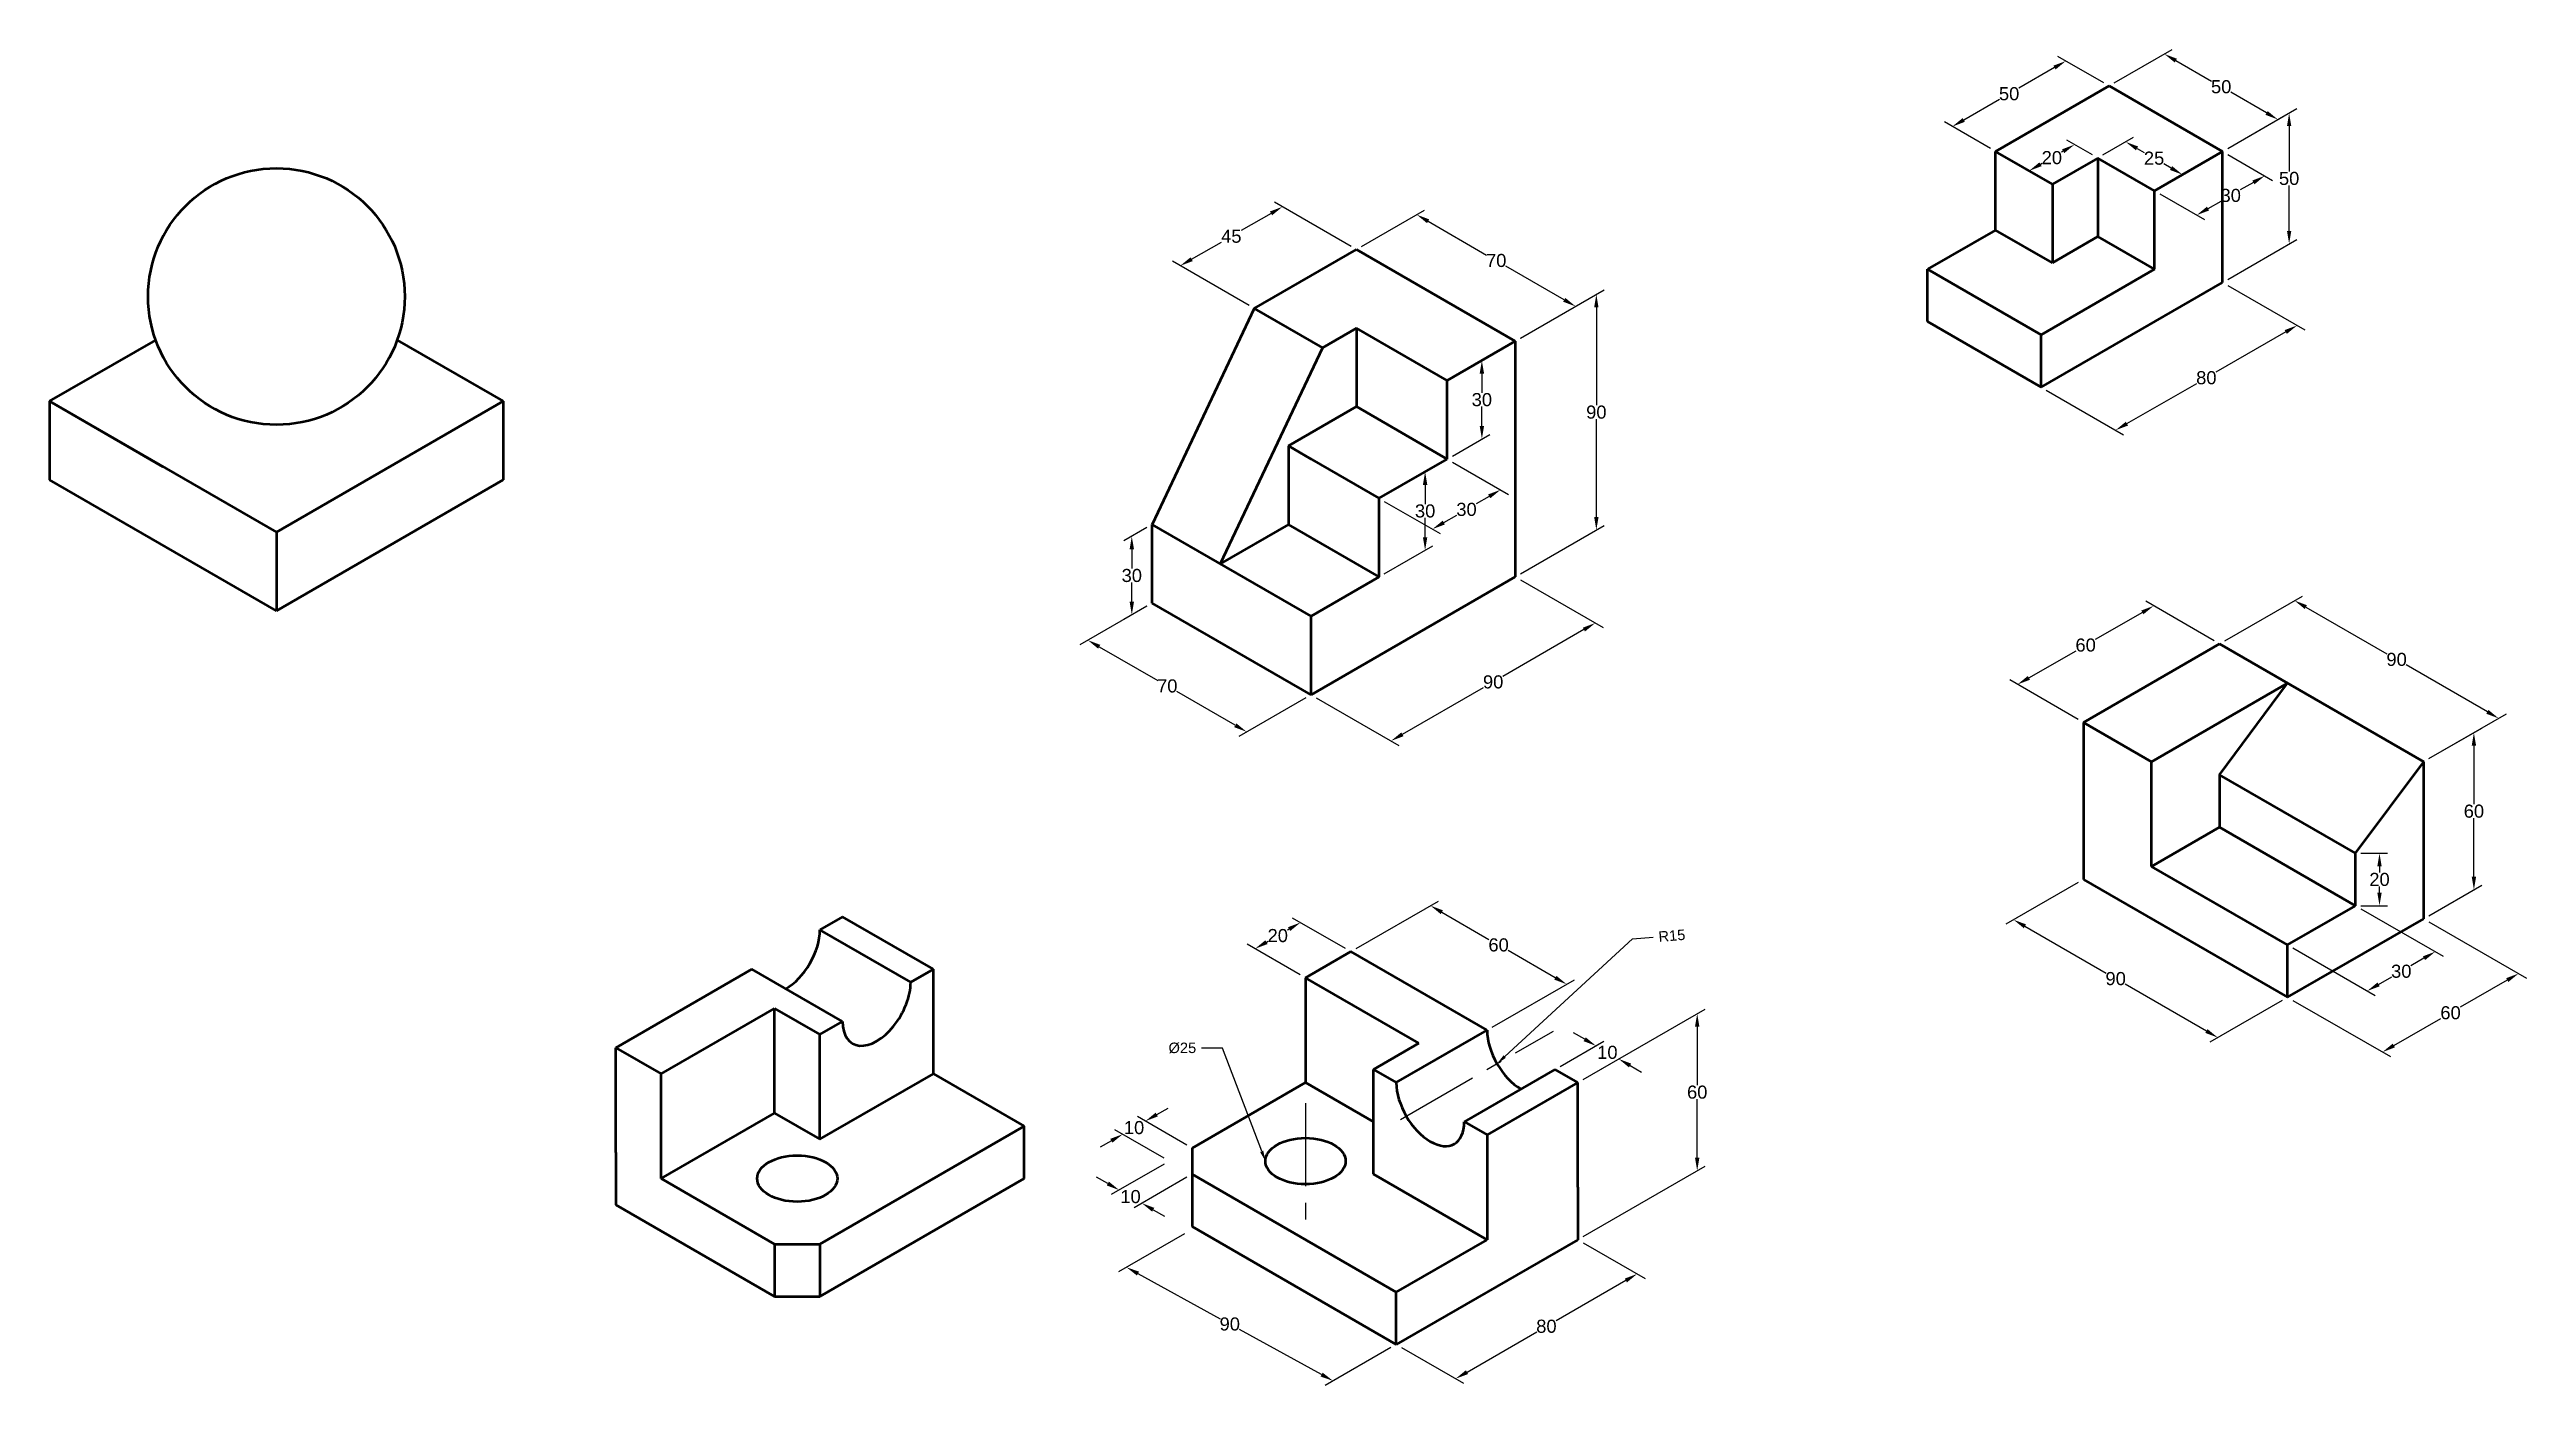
# Model space of a CAD drawing. Header units: millimetres. Extents: x -524 to 421, y 191 to 701.
import ezdxf
from ezdxf import colors
from ezdxf.entities.mleader import LeaderData, LeaderLine
from ezdxf.math import Vec2, Vec3

# ---------------------------------------------------------------- set-up
doc = ezdxf.new("R2010")
doc.units = ezdxf.units.MM
doc.linetypes.add('CENTER', pattern=[50.8, 31.75, -6.35, 6.35, -6.35])
doc.layers.add('CENTRE', color=8, linetype='CENTER')
doc.layers.add('DIM', color=12, linetype='Continuous')
doc.layers.add('OBJECT', color=250, linetype='Continuous', lineweight=50)
doc.styles.get("Standard").update_dxf_attribs({"font": 'arial.ttf'})
doc.dimstyles.new('kunal', dxfattribs={"dimtxt": 5, "dimasz": 5, "dimexe": 3, "dimexo": 2, "dimgap": 0.09, "dimtad": 0, "dimtih": 1, "dimtoh": 1, "dimdec": 0, "dimzin": 0, "dimdsep": 46, "dimtxsty": 'Standard', "dimcen": 0.09, "dimadec": 0, "dimazin": 0, "dimtfac": 1, "dimtdec": 0, "dimtofl": 0, "dimtmove": 0, "dimatfit": 3, "dimfxl": 1, "dimtolj": 1, "dimtzin": 0, "dimarcsym": 0})

# ---------------------------------------------------------------- blocks, each defined once
blk = doc.blocks.new('*D2')
at = {"layer": 'Defpoints', "color": 0, "transparency": 16777216}
for p in [(303.95, 474.07), (410.52, 445.6), (381.89, 429.07)]:
    blk.add_point(p, dxfattribs=at)
at = {"layer": 'DIM', "color": 0, "lineweight": -2, "transparency": 16777216}
for p, q in [((305.95, 475.23), (335.58, 492.33)), ((336.91, 488.1), (367.88, 470.22)), ((406.19, 448.1), (375.21, 465.99)), ((383.89, 430.23), (413.52, 447.33))]:
    blk.add_line(p, q, dxfattribs=at)
at = {"layer": 'DIM', "color": 0, "transparency": 16777216}
for points in [[(337.32, 488.82), (336.49, 487.38), (332.58, 490.6)], [(406.61, 448.82), (405.77, 447.38), (410.52, 445.6)]]:
    blk.add_solid(points, dxfattribs=at)
at = {"layer": 'DIM', "color": 0, "transparency": 16777216, "insert": (371.55, 468.1), "char_height": 5, "attachment_point": 5}
blk.add_mtext('\\A1;90', dxfattribs=at)
blk = doc.blocks.new('*D3')
at = {"layer": 'Defpoints', "color": 0, "transparency": 16777216}
for p in [(381.89, 429.07), (401.06, 380.14), (381.89, 369.07)]:
    blk.add_point(p, dxfattribs=at)
at = {"layer": 'DIM', "color": 0, "lineweight": -2, "transparency": 16777216}
for p, q in [((383.89, 430.23), (404.06, 441.87)), ((401.06, 435.14), (401.06, 412.78)), ((401.06, 385.14), (401.06, 407.5)), ((383.89, 370.23), (404.06, 381.87))]:
    blk.add_line(p, q, dxfattribs=at)
at = {"layer": 'DIM', "color": 0, "transparency": 16777216}
for points in [[(400.23, 435.14), (401.9, 435.14), (401.06, 440.14)], [(400.23, 385.14), (401.9, 385.14), (401.06, 380.14)]]:
    blk.add_solid(points, dxfattribs=at)
at = {"layer": 'DIM', "color": 0, "transparency": 16777216, "insert": (401.06, 410.14), "char_height": 5, "attachment_point": 5}
blk.add_mtext('\\A1;60', dxfattribs=at)
blk = doc.blocks.new('*D4')
at = {"layer": 'Defpoints', "color": 0, "transparency": 16777216}
for p in [(278.83, 488.58), (303.95, 474.07), (251.99, 444.07)]:
    blk.add_point(p, dxfattribs=at)
at = {"layer": 'DIM', "color": 0, "lineweight": -2, "transparency": 16777216}
for p, q in [((274.5, 486.08), (256.53, 475.7)), ((301.95, 475.23), (275.83, 490.31)), ((231.2, 461.08), (249.18, 471.46)), ((249.99, 445.23), (223.87, 460.31))]:
    blk.add_line(p, q, dxfattribs=at)
at = {"layer": 'DIM', "color": 0, "transparency": 16777216}
for points in [[(274.09, 486.8), (274.92, 485.36), (278.83, 488.58)], [(230.78, 461.8), (231.62, 460.36), (226.87, 458.58)]]:
    blk.add_solid(points, dxfattribs=at)
at = {"layer": 'DIM', "color": 0, "transparency": 16777216, "insert": (252.85, 473.58), "char_height": 5, "attachment_point": 5}
blk.add_mtext('\\A1;60', dxfattribs=at)
blk = doc.blocks.new('*D5')
at = {"layer": 'Defpoints', "color": 0, "transparency": 16777216}
for p in [(381.89, 369.07), (418.12, 348.16), (329.93, 339.07)]:
    blk.add_point(p, dxfattribs=at)
at = {"layer": 'DIM', "color": 0, "lineweight": -2, "transparency": 16777216}
for p, q in [((383.89, 367.92), (421.12, 346.43)), ((413.79, 345.66), (395.82, 335.28)), ((331.93, 337.92), (369.16, 316.43)), ((370.49, 320.66), (388.46, 331.04))]:
    blk.add_line(p, q, dxfattribs=at)
at = {"layer": 'DIM', "color": 0, "transparency": 16777216}
for points in [[(413.37, 346.38), (414.21, 344.94), (418.12, 348.16)], [(370.07, 321.38), (370.91, 319.94), (366.16, 318.16)]]:
    blk.add_solid(points, dxfattribs=at)
at = {"layer": 'DIM', "color": 0, "transparency": 16777216, "insert": (392.14, 333.16), "char_height": 5, "attachment_point": 5}
blk.add_mtext('\\A1;60', dxfattribs=at)
blk = doc.blocks.new('*D6')
at = {"layer": 'Defpoints', "color": 0, "transparency": 16777216}
for p in [(251.99, 384.07), (329.93, 339.07), (303.29, 323.7)]:
    blk.add_point(p, dxfattribs=at)
at = {"layer": 'DIM', "color": 0, "lineweight": -2, "transparency": 16777216}
for p, q in [((249.99, 382.92), (222.35, 366.96)), ((229.68, 366.2), (260.66, 348.31)), ((298.96, 326.2), (267.99, 344.08)), ((327.93, 337.92), (300.29, 321.96))]:
    blk.add_line(p, q, dxfattribs=at)
at = {"layer": 'DIM', "color": 0, "transparency": 16777216}
for points in [[(230.1, 366.92), (229.27, 365.47), (225.35, 368.7)], [(299.38, 326.92), (298.55, 325.47), (303.29, 323.7)]]:
    blk.add_solid(points, dxfattribs=at)
at = {"layer": 'DIM', "color": 0, "transparency": 16777216, "insert": (264.32, 346.2), "char_height": 5, "attachment_point": 5}
blk.add_mtext('\\A1;90', dxfattribs=at)
blk = doc.blocks.new('*D7')
at = {"layer": 'Defpoints', "color": 0, "transparency": 16777216}
for p in [(355.91, 394.07), (355.91, 374.07), (365.02, 374.07)]:
    blk.add_point(p, dxfattribs=at)
at = {"layer": 'DIM', "color": 0, "lineweight": -2, "transparency": 16777216}
for p, q in [((357.91, 394.07), (368.02, 394.07)), ((365.02, 389.07), (365.02, 386.72)), ((365.02, 379.07), (365.02, 381.43)), ((357.91, 374.07), (368.02, 374.07))]:
    blk.add_line(p, q, dxfattribs=at)
at = {"layer": 'DIM', "color": 0, "transparency": 16777216}
for points in [[(364.19, 389.07), (365.86, 389.07), (365.02, 394.07)], [(364.19, 379.07), (365.86, 379.07), (365.02, 374.07)]]:
    blk.add_solid(points, dxfattribs=at)
at = {"layer": 'DIM', "color": 0, "transparency": 16777216, "insert": (365.02, 384.07), "char_height": 5, "attachment_point": 5}
blk.add_mtext('\\A1;20', dxfattribs=at)
blk = doc.blocks.new('*D8')
at = {"layer": 'Defpoints', "color": 0, "transparency": 16777216}
for p in [(355.91, 374.07), (329.93, 359.07), (386.33, 356.51)]:
    blk.add_point(p, dxfattribs=at)
at = {"layer": 'DIM', "color": 0, "lineweight": -2, "transparency": 16777216}
for p, q in [((357.91, 372.92), (389.33, 354.78)), ((331.93, 357.92), (363.35, 339.78)), ((382, 354.01), (377, 351.13)), ((364.68, 344.01), (369.68, 346.9))]:
    blk.add_line(p, q, dxfattribs=at)
at = {"layer": 'DIM', "color": 0, "transparency": 16777216}
for points in [[(381.59, 354.73), (382.42, 353.29), (386.33, 356.51)], [(364.26, 344.73), (365.1, 343.29), (360.35, 341.51)]]:
    blk.add_solid(points, dxfattribs=at)
at = {"layer": 'DIM', "color": 0, "transparency": 16777216, "insert": (373.34, 349.01), "char_height": 5, "attachment_point": 5}
blk.add_mtext('\\A1;30', dxfattribs=at)
blk = doc.blocks.new('*D9')
at = {"layer": 'Defpoints', "color": 0, "transparency": 16777216}
for p in [(-25.51, 624.65), (58.16, 602.95), (35.11, 589.65)]:
    blk.add_point(p, dxfattribs=at)
at = {"layer": 'DIM', "color": 0, "lineweight": -2, "transparency": 16777216}
for p, q in [((-23.51, 625.8), (0.54, 639.68)), ((1.87, 635.45), (24.21, 622.56)), ((53.83, 605.45), (31.49, 618.35)), ((37.11, 590.8), (61.16, 604.68))]:
    blk.add_line(p, q, dxfattribs=at)
at = {"layer": 'DIM', "color": 0, "transparency": 16777216}
for points in [[(2.29, 636.17), (1.45, 634.73), (-2.46, 637.95)], [(54.25, 606.17), (53.41, 604.73), (58.16, 602.95)]]:
    blk.add_solid(points, dxfattribs=at)
at = {"layer": 'DIM', "color": 0, "transparency": 16777216, "insert": (27.85, 620.45), "char_height": 5, "attachment_point": 5}
blk.add_mtext('\\A1;70', dxfattribs=at)
blk = doc.blocks.new('*D10')
at = {"layer": 'Defpoints', "color": 0, "transparency": 16777216}
for p in [(35.11, 589.65), (66.08, 517.53), (35.11, 499.65)]:
    blk.add_point(p, dxfattribs=at)
at = {"layer": 'DIM', "color": 0, "lineweight": -2, "transparency": 16777216}
for p, q in [((37.11, 590.8), (69.08, 609.26)), ((66.08, 602.53), (66.08, 565.17)), ((66.08, 522.53), (66.08, 559.88)), ((37.11, 500.8), (69.08, 519.26))]:
    blk.add_line(p, q, dxfattribs=at)
at = {"layer": 'DIM', "color": 0, "transparency": 16777216}
for points in [[(65.25, 602.53), (66.92, 602.53), (66.08, 607.53)], [(65.25, 522.53), (66.92, 522.53), (66.08, 517.53)]]:
    blk.add_solid(points, dxfattribs=at)
at = {"layer": 'DIM', "color": 0, "transparency": 16777216, "insert": (66.08, 562.53), "char_height": 5, "attachment_point": 5}
blk.add_mtext('\\A1;90', dxfattribs=at)
blk = doc.blocks.new('*D11')
at = {"layer": 'Defpoints', "color": 0, "transparency": 16777216}
for p in [(35.11, 499.65), (65.66, 482.01), (-42.83, 454.65)]:
    blk.add_point(p, dxfattribs=at)
at = {"layer": 'DIM', "color": 0, "lineweight": -2, "transparency": 16777216}
for p, q in [((37.11, 498.49), (68.66, 480.28)), ((61.33, 479.51), (30.35, 461.62)), ((-7.95, 439.51), (23.03, 457.39)), ((-40.83, 453.49), (-9.28, 435.28))]:
    blk.add_line(p, q, dxfattribs=at)
at = {"layer": 'DIM', "color": 0, "transparency": 16777216}
for points in [[(60.91, 480.23), (61.75, 478.79), (65.66, 482.01)], [(-8.37, 440.23), (-7.53, 438.79), (-12.28, 437.01)]]:
    blk.add_solid(points, dxfattribs=at)
at = {"layer": 'DIM', "color": 0, "transparency": 16777216, "insert": (26.69, 459.51), "char_height": 5, "attachment_point": 5}
blk.add_mtext('\\A1;90', dxfattribs=at)
blk = doc.blocks.new('*D12')
at = {"layer": 'Defpoints', "color": 0, "transparency": 16777216}
for p in [(-103.45, 489.65), (-42.83, 454.65), (-67.4, 440.46)]:
    blk.add_point(p, dxfattribs=at)
at = {"layer": 'DIM', "color": 0, "lineweight": -2, "transparency": 16777216}
for p, q in [((-105.45, 488.49), (-131.02, 473.73)), ((-123.69, 472.96), (-101.36, 460.06)), ((-71.73, 442.96), (-94.07, 455.86)), ((-44.83, 453.49), (-70.4, 438.73))]:
    blk.add_line(p, q, dxfattribs=at)
at = {"layer": 'DIM', "color": 0, "transparency": 16777216}
for points in [[(-123.28, 473.68), (-124.11, 472.24), (-128.02, 475.46)], [(-71.32, 443.68), (-72.15, 442.24), (-67.4, 440.46)]]:
    blk.add_solid(points, dxfattribs=at)
at = {"layer": 'DIM', "color": 0, "transparency": 16777216, "insert": (-97.71, 457.96), "char_height": 5, "attachment_point": 5}
blk.add_mtext('\\A1;70', dxfattribs=at)
blk = doc.blocks.new('*D13')
at = {"layer": 'Defpoints', "color": 0, "transparency": 16777216}
for p in [(-16.85, 529.65), (0.72, 509.79), (-16.85, 499.65)]:
    blk.add_point(p, dxfattribs=at)
at = {"layer": 'DIM', "color": 0, "lineweight": -2, "transparency": 16777216}
for p, q in [((-14.85, 530.8), (3.72, 541.52)), ((0.72, 534.79), (0.72, 527.43)), ((0.72, 514.79), (0.72, 522.14)), ((-14.85, 500.8), (3.72, 511.52))]:
    blk.add_line(p, q, dxfattribs=at)
at = {"layer": 'DIM', "color": 0, "transparency": 16777216}
for points in [[(-0.12, 534.79), (1.55, 534.79), (0.72, 539.79)], [(-0.12, 514.79), (1.55, 514.79), (0.72, 509.79)]]:
    blk.add_solid(points, dxfattribs=at)
at = {"layer": 'DIM', "color": 0, "transparency": 16777216, "insert": (0.72, 524.79), "char_height": 5, "attachment_point": 5}
blk.add_mtext('\\A1;30', dxfattribs=at)
blk = doc.blocks.new('*D14')
at = {"layer": 'Defpoints', "color": 0, "transparency": 16777216}
for p in [(9.13, 574.65), (22.38, 552.3), (9.13, 544.65)]:
    blk.add_point(p, dxfattribs=at)
at = {"layer": 'DIM', "color": 0, "lineweight": -2, "transparency": 16777216}
for p, q in [((11.13, 575.8), (25.38, 584.03)), ((22.38, 577.3), (22.38, 569.94)), ((22.38, 557.3), (22.38, 564.65)), ((11.13, 545.8), (25.38, 554.03))]:
    blk.add_line(p, q, dxfattribs=at)
at = {"layer": 'DIM', "color": 0, "transparency": 16777216}
for points in [[(21.55, 577.3), (23.22, 577.3), (22.38, 582.3)], [(21.55, 557.3), (23.22, 557.3), (22.38, 552.3)]]:
    blk.add_solid(points, dxfattribs=at)
at = {"layer": 'DIM', "color": 0, "transparency": 16777216, "insert": (22.38, 567.3), "char_height": 5, "attachment_point": 5}
blk.add_mtext('\\A1;30', dxfattribs=at)
blk = doc.blocks.new('*D15')
at = {"layer": 'Defpoints', "color": 0, "transparency": 16777216}
for p in [(9.13, 544.65), (-16.85, 529.65), (29.5, 532.89)]:
    blk.add_point(p, dxfattribs=at)
at = {"layer": 'DIM', "color": 0, "lineweight": -2, "transparency": 16777216}
for p, q in [((11.13, 543.49), (32.5, 531.15)), ((25.17, 530.39), (20.17, 527.5)), ((-14.85, 528.49), (6.52, 516.15)), ((7.85, 520.39), (12.85, 523.27))]:
    blk.add_line(p, q, dxfattribs=at)
at = {"layer": 'DIM', "color": 0, "transparency": 16777216}
for points in [[(24.75, 531.11), (25.59, 529.66), (29.5, 532.89)], [(7.43, 521.11), (8.26, 519.66), (3.52, 517.89)]]:
    blk.add_solid(points, dxfattribs=at)
at = {"layer": 'DIM', "color": 0, "transparency": 16777216, "insert": (16.51, 525.39), "char_height": 5, "attachment_point": 5}
blk.add_mtext('\\A1;30', dxfattribs=at)
blk = doc.blocks.new('*D16')
at = {"layer": 'Defpoints', "color": 0, "transparency": 16777216}
for p in [(-53.77, 640.96), (-25.51, 624.65), (-64.48, 602.15)]:
    blk.add_point(p, dxfattribs=at)
at = {"layer": 'DIM', "color": 0, "lineweight": -2, "transparency": 16777216}
for p, q in [((-58.1, 638.46), (-69.47, 631.9)), ((-27.51, 625.8), (-56.77, 642.69)), ((-88.41, 620.96), (-77.05, 627.52)), ((-66.48, 603.3), (-95.74, 620.19))]:
    blk.add_line(p, q, dxfattribs=at)
at = {"layer": 'DIM', "color": 0, "transparency": 16777216}
for points in [[(-58.52, 639.18), (-57.69, 637.74), (-53.77, 640.96)], [(-88.83, 621.68), (-88, 620.24), (-92.74, 618.46)]]:
    blk.add_solid(points, dxfattribs=at)
at = {"layer": 'DIM', "color": 0, "transparency": 16777216, "insert": (-73.26, 629.71), "char_height": 5, "attachment_point": 5}
blk.add_mtext('\\A1;45', dxfattribs=at)
blk = doc.blocks.new('*D17')
at = {"layer": 'Defpoints', "color": 0, "transparency": 16777216}
for p in [(-103.45, 519.65), (-111.25, 485.15), (-103.45, 489.65)]:
    blk.add_point(p, dxfattribs=at)
at = {"layer": 'DIM', "color": 0, "lineweight": -2, "transparency": 16777216}
for p, q in [((-105.45, 518.49), (-114.25, 513.41)), ((-111.25, 510.15), (-111.25, 502.79)), ((-111.25, 490.15), (-111.25, 497.5)), ((-105.45, 488.49), (-114.25, 483.41))]:
    blk.add_line(p, q, dxfattribs=at)
at = {"layer": 'DIM', "color": 0, "transparency": 16777216}
for points in [[(-112.08, 510.15), (-110.41, 510.15), (-111.25, 515.15)], [(-112.08, 490.15), (-110.41, 490.15), (-111.25, 485.15)]]:
    blk.add_solid(points, dxfattribs=at)
at = {"layer": 'DIM', "color": 0, "transparency": 16777216, "insert": (-111.25, 500.15), "char_height": 5, "attachment_point": 5}
blk.add_mtext('\\A1;30', dxfattribs=at)
blk = doc.blocks.new('*D18')
at = {"layer": 'Defpoints', "color": 0, "transparency": 16777216}
for p in [(261.8, 687.11), (326.24, 674.31), (305.1, 662.11)]:
    blk.add_point(p, dxfattribs=at)
at = {"layer": 'DIM', "color": 0, "lineweight": -2, "transparency": 16777216}
for p, q in [((263.8, 688.26), (285.94, 701.04)), ((287.27, 696.81), (300.93, 688.93)), ((321.91, 676.81), (308.25, 684.7)), ((307.1, 663.26), (329.24, 676.04))]:
    blk.add_line(p, q, dxfattribs=at)
at = {"layer": 'DIM', "color": 0, "transparency": 16777216}
for points in [[(287.69, 697.53), (286.85, 696.09), (282.94, 699.31)], [(322.33, 677.53), (321.49, 676.09), (326.24, 674.31)]]:
    blk.add_solid(points, dxfattribs=at)
at = {"layer": 'DIM', "color": 0, "transparency": 16777216, "insert": (304.59, 686.81), "char_height": 5, "attachment_point": 5}
blk.add_mtext('\\A1;50', dxfattribs=at)
blk = doc.blocks.new('*D19')
at = {"layer": 'Defpoints', "color": 0, "transparency": 16777216}
for p in [(305.1, 662.11), (330.53, 626.79), (305.1, 612.11)]:
    blk.add_point(p, dxfattribs=at)
at = {"layer": 'DIM', "color": 0, "lineweight": -2, "transparency": 16777216}
for p, q in [((307.1, 663.26), (333.53, 678.52)), ((330.53, 671.79), (330.53, 654.43)), ((330.53, 631.79), (330.53, 649.14)), ((307.1, 613.26), (333.53, 628.52))]:
    blk.add_line(p, q, dxfattribs=at)
at = {"layer": 'DIM', "color": 0, "transparency": 16777216}
for points in [[(329.7, 671.79), (331.36, 671.79), (330.53, 676.79)], [(329.7, 631.79), (331.36, 631.79), (330.53, 626.79)]]:
    blk.add_solid(points, dxfattribs=at)
at = {"layer": 'DIM', "color": 0, "transparency": 16777216, "insert": (330.53, 651.79), "char_height": 5, "attachment_point": 5}
blk.add_mtext('\\A1;50', dxfattribs=at)
blk = doc.blocks.new('*D20')
at = {"layer": 'Defpoints', "color": 0, "transparency": 16777216}
for p in [(305.1, 612.11), (235.82, 572.11), (264.29, 555.67)]:
    blk.add_point(p, dxfattribs=at)
at = {"layer": 'DIM', "color": 0, "lineweight": -2, "transparency": 16777216}
for p, q in [((307.1, 610.95), (336.57, 593.94)), ((329.24, 593.17), (302.6, 577.79)), ((237.82, 570.95), (267.29, 553.94)), ((268.62, 558.17), (295.27, 573.55))]:
    blk.add_line(p, q, dxfattribs=at)
at = {"layer": 'DIM', "color": 0, "transparency": 16777216}
for points in [[(328.83, 593.89), (329.66, 592.45), (333.57, 595.67)], [(268.2, 558.89), (269.04, 557.45), (264.29, 555.67)]]:
    blk.add_solid(points, dxfattribs=at)
at = {"layer": 'DIM', "color": 0, "transparency": 16777216, "insert": (298.93, 575.67), "char_height": 5, "attachment_point": 5}
blk.add_mtext('\\A1;80', dxfattribs=at)
blk = doc.blocks.new('*D21')
at = {"layer": 'Defpoints', "color": 0, "transparency": 16777216}
for p in [(261.8, 687.11), (201.99, 671.64), (218.5, 662.11)]:
    blk.add_point(p, dxfattribs=at)
at = {"layer": 'DIM', "color": 0, "lineweight": -2, "transparency": 16777216}
for p, q in [((240.96, 694.14), (227.3, 686.26)), ((259.8, 688.26), (242.29, 698.37)), ((206.32, 674.14), (219.98, 682.03)), ((216.5, 663.26), (198.99, 673.37))]:
    blk.add_line(p, q, dxfattribs=at)
at = {"layer": 'DIM', "color": 0, "transparency": 16777216}
for points in [[(240.54, 694.86), (241.38, 693.42), (245.29, 696.64)], [(205.9, 674.86), (206.74, 673.42), (201.99, 671.64)]]:
    blk.add_solid(points, dxfattribs=at)
at = {"layer": 'DIM', "color": 0, "transparency": 16777216, "insert": (223.64, 684.14), "char_height": 5, "attachment_point": 5}
blk.add_mtext('\\A1;50', dxfattribs=at)
blk = doc.blocks.new('*D22')
at = {"layer": 'Defpoints', "color": 0, "transparency": 16777216}
for p in [(257.47, 659.61), (289.8, 653.27), (279.12, 647.11)]:
    blk.add_point(p, dxfattribs=at)
at = {"layer": 'DIM', "color": 0, "lineweight": -2, "transparency": 16777216}
for p, q in [((259.47, 660.76), (271.15, 667.51)), ((272.48, 663.27), (275.24, 661.68)), ((281.12, 648.26), (292.8, 655.01)), ((285.47, 655.77), (282.71, 657.37))]:
    blk.add_line(p, q, dxfattribs=at)
at = {"layer": 'DIM', "color": 0, "transparency": 16777216}
for points in [[(272.9, 663.99), (272.06, 662.55), (268.15, 665.77)], [(285.89, 656.49), (285.06, 655.05), (289.8, 653.27)]]:
    blk.add_solid(points, dxfattribs=at)
at = {"layer": 'DIM', "color": 0, "transparency": 16777216, "insert": (278.98, 659.52), "char_height": 5, "attachment_point": 5}
blk.add_mtext('\\A1;25', dxfattribs=at)
blk = doc.blocks.new('*D23')
at = {"layer": 'Defpoints', "color": 0, "transparency": 16777216}
for p in [(248.61, 664.72), (257.47, 659.61), (240.15, 649.61)]:
    blk.add_point(p, dxfattribs=at)
at = {"layer": 'DIM', "color": 0, "lineweight": -2, "transparency": 16777216}
for p, q in [((244.28, 662.22), (243.66, 661.86)), ((255.47, 660.76), (245.61, 666.45)), ((238.15, 650.76), (228.29, 656.45)), ((235.62, 657.22), (236.25, 657.58))]:
    blk.add_line(p, q, dxfattribs=at)
at = {"layer": 'DIM', "color": 0, "transparency": 16777216}
for points in [[(243.87, 662.94), (244.7, 661.5), (248.61, 664.72)], [(235.21, 657.94), (236.04, 656.5), (231.29, 654.72)]]:
    blk.add_solid(points, dxfattribs=at)
at = {"layer": 'DIM', "color": 0, "transparency": 16777216, "insert": (239.95, 659.72), "char_height": 5, "attachment_point": 5}
blk.add_mtext('\\A1;20', dxfattribs=at)
blk = doc.blocks.new('*D24')
at = {"layer": 'Defpoints', "color": 0, "transparency": 16777216}
for p in [(305.1, 662.11), (321.22, 652.8), (279.12, 647.11)]:
    blk.add_point(p, dxfattribs=at)
at = {"layer": 'DIM', "color": 0, "lineweight": -2, "transparency": 16777216}
for p, q in [((307.1, 660.95), (324.22, 651.07)), ((281.12, 645.95), (298.24, 636.07)), ((299.57, 640.3), (304.57, 643.19)), ((316.89, 650.3), (311.89, 647.41))]:
    blk.add_line(p, q, dxfattribs=at)
at = {"layer": 'DIM', "color": 0, "transparency": 16777216}
for points in [[(316.48, 651.02), (317.31, 649.58), (321.22, 652.8)], [(299.16, 641.02), (299.99, 639.58), (295.24, 637.8)]]:
    blk.add_solid(points, dxfattribs=at)
at = {"layer": 'DIM', "color": 0, "transparency": 16777216, "insert": (308.23, 645.3), "char_height": 5, "attachment_point": 5}
blk.add_mtext('\\A1;30', dxfattribs=at)
blk = doc.blocks.new('*D25')
at = {"layer": 'Defpoints', "color": 0, "transparency": 16777216}
for p in [(-27.62, 356.52), (54.75, 344.07), (24.35, 326.52)]:
    blk.add_point(p, dxfattribs=at)
at = {"layer": 'DIM', "color": 0, "lineweight": -2, "transparency": 16777216}
for p, q in [((-25.62, 357.67), (5.79, 375.8)), ((7.12, 371.57), (25.09, 361.19)), ((50.42, 346.57), (32.44, 356.95)), ((26.35, 327.67), (57.75, 345.8))]:
    blk.add_line(p, q, dxfattribs=at)
at = {"layer": 'DIM', "color": 0, "transparency": 16777216}
for points in [[(7.53, 372.29), (6.7, 370.85), (2.79, 374.07)], [(50.83, 347.29), (50, 345.85), (54.75, 344.07)]]:
    blk.add_solid(points, dxfattribs=at)
at = {"layer": 'DIM', "color": 0, "transparency": 16777216, "insert": (28.77, 359.07), "char_height": 5, "attachment_point": 5}
blk.add_mtext('\\A1;60', dxfattribs=at)
blk = doc.blocks.new('*D26')
at = {"layer": 'Defpoints', "color": 0, "transparency": 16777216}
for p in [(74.62, 315.54), (50.33, 311.52), (58.99, 306.52)]:
    blk.add_point(p, dxfattribs=at)
at = {"layer": 'DIM', "color": 0, "lineweight": -2, "transparency": 16777216}
for p, q in [((52.33, 312.67), (68.96, 322.27)), ((61.63, 323.04), (57.3, 325.54)), ((60.99, 307.67), (77.62, 317.27)), ((78.95, 313.04), (83.28, 310.54))]:
    blk.add_line(p, q, dxfattribs=at)
at = {"layer": 'DIM', "color": 0, "transparency": 16777216}
for points in [[(62.05, 323.76), (61.21, 322.32), (65.96, 320.54)], [(79.37, 313.76), (78.53, 312.32), (74.62, 315.54)]]:
    blk.add_solid(points, dxfattribs=at)
at = {"layer": 'DIM', "color": 0, "transparency": 16777216, "insert": (70.29, 318.04), "char_height": 5, "attachment_point": 5}
blk.add_mtext('\\A1;10', dxfattribs=at)
blk = doc.blocks.new('*D27')
at = {"layer": 'Defpoints', "color": 0, "transparency": 16777216}
for p in [(58.99, 306.52), (104.58, 272.84), (58.99, 246.52)]:
    blk.add_point(p, dxfattribs=at)
at = {"layer": 'DIM', "color": 0, "lineweight": -2, "transparency": 16777216}
for p, q in [((60.99, 307.67), (107.58, 334.57)), ((104.58, 327.84), (104.58, 305.48)), ((104.58, 277.84), (104.58, 300.19)), ((60.99, 247.67), (107.58, 274.57))]:
    blk.add_line(p, q, dxfattribs=at)
at = {"layer": 'DIM', "color": 0, "transparency": 16777216}
for points in [[(103.74, 327.84), (105.41, 327.84), (104.58, 332.84)], [(103.74, 277.84), (105.41, 277.84), (104.58, 272.84)]]:
    blk.add_solid(points, dxfattribs=at)
at = {"layer": 'DIM', "color": 0, "transparency": 16777216, "insert": (104.58, 302.84), "char_height": 5, "attachment_point": 5}
blk.add_mtext('\\A1;60', dxfattribs=at)
blk = doc.blocks.new('*D28')
at = {"layer": 'Defpoints', "color": 0, "transparency": 16777216}
for p in [(-64.19, 357.63), (-27.62, 356.52), (-44.94, 346.52)]:
    blk.add_point(p, dxfattribs=at)
at = {"layer": 'DIM', "color": 0, "lineweight": -2, "transparency": 16777216}
for p, q in [((-29.62, 357.67), (-49.86, 369.36)), ((-46.94, 347.67), (-67.19, 359.36)), ((-59.86, 360.13), (-59.23, 360.49)), ((-51.2, 365.13), (-51.82, 364.77))]:
    blk.add_line(p, q, dxfattribs=at)
at = {"layer": 'DIM', "color": 0, "transparency": 16777216}
for points in [[(-60.27, 360.85), (-59.44, 359.41), (-64.19, 357.63)], [(-51.61, 365.85), (-50.78, 364.41), (-46.86, 367.63)]]:
    blk.add_solid(points, dxfattribs=at)
at = {"layer": 'DIM', "color": 0, "transparency": 16777216, "insert": (-55.53, 362.63), "char_height": 5, "attachment_point": 5}
blk.add_mtext('\\A1;20', dxfattribs=at)
blk = doc.blocks.new('*D29')
at = {"layer": 'Defpoints', "color": 0, "transparency": 16777216}
for p in [(58.99, 246.52), (81.66, 233.43), (-10.3, 206.52)]:
    blk.add_point(p, dxfattribs=at)
at = {"layer": 'DIM', "color": 0, "lineweight": -2, "transparency": 16777216}
for p, q in [((60.99, 245.36), (84.66, 231.69)), ((77.33, 230.93), (50.68, 215.54)), ((16.71, 195.93), (43.35, 211.31)), ((-8.3, 205.36), (15.38, 191.69))]:
    blk.add_line(p, q, dxfattribs=at)
at = {"layer": 'DIM', "color": 0, "transparency": 16777216}
for points in [[(76.91, 231.65), (77.74, 230.2), (81.66, 233.43)], [(16.29, 196.65), (17.12, 195.2), (12.38, 193.43)]]:
    blk.add_solid(points, dxfattribs=at)
at = {"layer": 'DIM', "color": 0, "transparency": 16777216, "insert": (47.02, 213.43), "char_height": 5, "attachment_point": 5}
blk.add_mtext('\\A1;80', dxfattribs=at)
blk = doc.blocks.new('*D30')
at = {"layer": 'Defpoints', "color": 0, "transparency": 16777216}
for p in [(-114.71, 286.8), (-96.9, 276.52), (-88.24, 281.52)]:
    blk.add_point(p, dxfattribs=at)
at = {"layer": 'DIM', "color": 0, "lineweight": -2, "transparency": 16777216}
for p, q in [((-90.24, 282.67), (-109.05, 293.53)), ((-101.72, 294.3), (-97.39, 296.8)), ((-119.04, 284.3), (-123.37, 281.8)), ((-98.9, 277.67), (-117.71, 288.53))]:
    blk.add_line(p, q, dxfattribs=at)
at = {"layer": 'DIM', "color": 0, "transparency": 16777216}
for points in [[(-102.13, 295.02), (-101.3, 293.58), (-106.05, 291.8)], [(-119.46, 285.02), (-118.62, 283.58), (-114.71, 286.8)]]:
    blk.add_solid(points, dxfattribs=at)
at = {"layer": 'DIM', "color": 0, "transparency": 16777216, "insert": (-110.38, 289.3), "char_height": 5, "attachment_point": 5}
blk.add_mtext('\\A1;10', dxfattribs=at)
blk = doc.blocks.new('*D31')
at = {"layer": 'Defpoints', "color": 0, "transparency": 16777216}
for p in [(-96.9, 276.52), (-116.06, 265.45), (-88.24, 271.52)]:
    blk.add_point(p, dxfattribs=at)
at = {"layer": 'DIM', "color": 0, "lineweight": -2, "transparency": 16777216}
for p, q in [((-98.9, 275.36), (-119.06, 263.72)), ((-120.39, 267.95), (-124.72, 270.45)), ((-90.24, 270.36), (-110.4, 258.72)), ((-103.07, 257.95), (-98.74, 255.45))]:
    blk.add_line(p, q, dxfattribs=at)
at = {"layer": 'DIM', "color": 0, "transparency": 16777216}
for points in [[(-119.98, 268.67), (-120.81, 267.23), (-116.06, 265.45)], [(-102.66, 258.67), (-103.49, 257.23), (-107.4, 260.45)]]:
    blk.add_solid(points, dxfattribs=at)
at = {"layer": 'DIM', "color": 0, "transparency": 16777216, "insert": (-111.73, 262.95), "char_height": 5, "attachment_point": 5}
blk.add_mtext('\\A1;10', dxfattribs=at)
blk = doc.blocks.new('*D32')
at = {"layer": 'Defpoints', "color": 0, "transparency": 16777216}
for p in [(-89.16, 249.92), (-10.3, 206.52), (-34.42, 192.59)]:
    blk.add_point(p, dxfattribs=at)
at = {"layer": 'DIM', "color": 0, "lineweight": -2, "transparency": 16777216}
for p, q in [((-91.18, 248.75), (-116.32, 234.24)), ((-108.91, 233.58), (-77.52, 216.3)), ((-38.8, 195), (-70.19, 212.27)), ((-12.32, 205.35), (-37.46, 190.83))]:
    blk.add_line(p, q, dxfattribs=at)
at = {"layer": 'DIM', "color": 0, "transparency": 16777216}
for points in [[(-108.5, 234.31), (-109.31, 232.85), (-113.29, 235.99)], [(-38.4, 195.73), (-39.2, 194.27), (-34.42, 192.59)]]:
    blk.add_solid(points, dxfattribs=at)
at = {"layer": 'DIM', "color": 0, "transparency": 16777216, "insert": (-73.85, 214.29), "char_height": 5, "attachment_point": 5}
blk.add_mtext('\\A1;90', dxfattribs=at)

msp = doc.modelspace()

# ---------------------------------------------------------------- linework, layer by layer
at = {"layer": 'CENTRE'}
for p, q in [((-8.73, 292.42), (49.67, 326.14)), ((-44.94, 298.67), (-44.94, 250.88))]:
    msp.add_line(p, q, dxfattribs=at)
at = {"layer": 'OBJECT'}
for p, q in [((218.5, 662.11), (261.8, 687.11)), ((261.8, 687.11), (305.1, 662.11)), ((240.15, 649.61), (218.5, 662.11)), ((218.5, 632.11), (218.5, 662.11)), ((305.1, 662.11), (279.12, 647.11)), ((305.1, 612.11), (305.1, 662.11)), ((257.47, 659.61), (240.15, 649.61)), ((279.12, 647.11), (257.47, 659.61)), ((257.47, 659.61), (257.47, 629.61)), ((240.15, 649.61), (240.15, 619.61)), ((279.12, 617.11), (279.12, 647.11)), ((-64.48, 602.15), (-25.51, 624.65)), ((-25.51, 624.65), (35.11, 589.65)), ((218.5, 632.11), (192.52, 617.11)), ((240.15, 619.61), (218.5, 632.11)), ((257.47, 629.61), (240.15, 619.61)), ((279.12, 617.11), (257.47, 629.61)), ((192.52, 597.11), (192.52, 617.11)), ((235.82, 592.11), (192.52, 617.11)), ((235.82, 592.11), (279.12, 617.11)), ((235.82, 572.11), (305.1, 612.11)), ((-64.48, 602.15), (-103.45, 519.65)), ((-64.48, 602.15), (-38.5, 587.15)), ((235.82, 572.11), (192.52, 597.11)), ((-524.36, 566.71), (-483.85, 590.1)), ((-391.67, 590.1), (-351.16, 566.71)), ((-38.5, 587.15), (-77.47, 504.65)), ((-25.51, 594.65), (-38.5, 587.15)), ((9.13, 574.65), (-25.51, 594.65)), ((-25.51, 594.65), (-25.51, 564.65)), ((9.13, 574.65), (35.11, 589.65)), ((35.11, 589.65), (35.11, 499.65)), ((235.82, 572.11), (235.82, 592.11)), ((9.13, 544.65), (9.13, 574.65)), ((-524.36, 566.71), (-437.76, 516.71)), ((-524.36, 566.71), (-524.36, 536.71)), ((-524.36, 566.71), (-481.06, 541.71)), ((-437.76, 516.71), (-351.16, 566.71)), ((-351.16, 566.71), (-351.16, 536.71)), ((-25.51, 564.65), (-51.49, 549.65)), ((9.13, 544.65), (-25.51, 564.65)), ((-51.49, 549.65), (-42.83, 544.65)), ((-16.85, 529.65), (-51.49, 549.65)), ((-51.49, 549.65), (-51.49, 519.65)), ((-16.85, 529.65), (9.13, 544.65)), ((-437.76, 486.71), (-524.36, 536.71)), ((-351.16, 536.71), (-437.76, 486.71)), ((-16.85, 499.65), (-16.85, 529.65)), ((-437.76, 516.71), (-437.76, 486.71)), ((-103.45, 489.65), (-103.45, 519.65)), ((-42.83, 484.65), (-103.45, 519.65)), ((-51.49, 519.65), (-77.47, 504.65)), ((-16.85, 499.65), (-51.49, 519.65)), ((35.11, 499.65), (-42.83, 454.65)), ((-42.83, 484.65), (-16.85, 499.65)), ((-42.83, 454.65), (-103.45, 489.65)), ((-42.83, 454.65), (-42.83, 484.65)), ((303.95, 474.07), (251.99, 444.07)), ((381.89, 429.07), (303.95, 474.07)), ((277.97, 429.07), (329.93, 459.07)), ((303.95, 424.07), (329.93, 459.07)), ((251.99, 444.07), (251.99, 384.07)), ((277.97, 429.07), (251.99, 444.07)), ((277.97, 389.07), (277.97, 429.07)), ((355.91, 394.07), (381.89, 429.07)), ((381.89, 369.07), (381.89, 429.07)), ((355.91, 394.07), (303.95, 424.07)), ((303.95, 424.07), (303.95, 404.07)), ((303.95, 404.07), (277.97, 389.07)), ((303.95, 404.07), (355.91, 374.07)), ((329.93, 359.07), (277.97, 389.07)), ((355.91, 374.07), (355.91, 394.07)), ((251.99, 384.07), (329.93, 339.07)), ((-221.63, 369.84), (-230.29, 364.84)), ((-186.99, 349.84), (-221.63, 369.84)), ((329.93, 359.07), (355.91, 374.07)), ((329.93, 339.07), (381.89, 369.07)), ((-195.65, 344.84), (-230.29, 364.84)), ((-308.23, 319.84), (-256.27, 349.84)), ((-221.63, 329.84), (-256.27, 349.84)), ((-195.65, 344.84), (-186.99, 349.84)), ((-186.99, 349.84), (-195.65, 344.84)), ((-186.99, 309.84), (-186.99, 349.84)), ((-27.62, 356.52), (-44.94, 346.52)), ((24.35, 326.52), (-27.62, 356.52)), ((329.93, 339.07), (329.93, 359.07)), ((-44.94, 346.52), (-44.94, 306.52)), ((-1.64, 321.52), (-44.94, 346.52)), ((-290.91, 309.84), (-247.61, 334.84)), ((-247.61, 334.84), (-230.29, 324.84)), ((-247.61, 294.84), (-247.61, 334.84)), ((-230.29, 324.84), (-221.63, 329.84)), ((-230.29, 284.84), (-230.29, 324.84)), ((-18.96, 311.52), (-1.64, 321.52)), ((-10.3, 306.52), (24.35, 326.52)), ((-308.23, 279.84), (-308.23, 319.84)), ((-308.23, 319.84), (-290.91, 309.84)), ((-290.91, 269.84), (-290.91, 309.84)), ((-230.29, 284.84), (-186.99, 309.84)), ((-186.99, 309.84), (-152.35, 289.84)), ((-44.94, 306.52), (-88.24, 281.52)), ((-44.94, 306.52), (-18.96, 291.52)), ((-18.96, 271.52), (-18.96, 311.52)), ((-18.96, 311.52), (-10.3, 306.52)), ((15.69, 291.52), (50.33, 311.52)), ((58.99, 306.52), (24.35, 286.52)), ((58.99, 306.52), (50.33, 311.52)), ((58.99, 266.52), (58.99, 306.52)), ((-290.91, 269.84), (-247.61, 294.84)), ((-247.61, 294.84), (-230.29, 284.84)), ((-247.61, 294.84), (-230.29, 284.84)), ((-230.29, 244.84), (-152.35, 289.84)), ((-152.35, 269.84), (-152.35, 289.84)), ((15.69, 291.52), (24.35, 286.52)), ((24.35, 286.52), (24.35, 246.52)), ((-308.23, 279.84), (-308.23, 259.84)), ((-88.24, 281.52), (-88.24, 271.52)), ((-247.61, 244.84), (-290.91, 269.84)), ((-230.29, 224.84), (-152.35, 269.84)), ((-88.24, 271.52), (-10.3, 226.52)), ((-88.24, 271.52), (-88.24, 261.52)), ((24.35, 246.52), (-18.96, 271.52)), ((58.99, 266.52), (58.99, 246.52)), ((-308.23, 259.84), (-247.61, 224.84)), ((-88.24, 261.52), (-88.24, 251.52)), ((-10.3, 206.52), (-88.24, 251.52)), ((-10.3, 226.52), (24.35, 246.52)), ((58.99, 246.52), (-10.3, 206.52)), ((-247.61, 244.84), (-230.29, 244.84)), ((-247.61, 244.84), (-247.61, 224.84)), ((-230.29, 244.84), (-230.29, 224.84)), ((-247.61, 224.84), (-230.29, 224.84)), ((-10.3, 206.52), (-10.3, 226.52))]:
    msp.add_line(p, q, dxfattribs=at)
msp.add_circle((-437.76, 606.71), 48.99, dxfattribs=at)
for centre, major_axis, start_param, end_param in [((-243.28, 357.34), (-9.19, -15.91), 7.068583, 8.63938), ((-208.64, 337.34), (-9.19, -15.91), 5.497787, 8.63938), ((37.34, 319.02), (9.19, -15.91), 3.926991, 5.497787), ((2.69, 299.02), (9.19, -15.91), 3.926991, 7.068583)]:
    msp.add_ellipse(centre, major_axis=major_axis, ratio=0.57735, start_param=start_param, end_param=end_param, dxfattribs=at)
for centre in [(-44.94, 276.52), (-238.95, 269.84)]:
    msp.add_ellipse(centre, major_axis=(-15.31, 0), ratio=0.57735, dxfattribs=at)

# ---------------------------------------------------------------- dimensions: what is measured, and where the dimension line sits
at = {"layer": 'DIM'}
for p1, p2, distance, picture, middle in [((261.8, 687.11), (305.1, 662.11), 21.14, '*D18', (304.59, 686.81)), ((261.8, 687.11), (218.5, 662.11), -16.51, '*D21', (223.64, 684.14)), ((305.1, 662.11), (305.1, 612.11), 25.42, '*D19', (330.53, 651.79)), ((240.15, 649.61), (257.47, 659.61), 8.86, '*D23', (239.95, 659.72)), ((257.47, 659.61), (279.12, 647.11), 10.68, '*D22', (278.98, 659.52)), ((279.12, 647.11), (305.1, 662.11), -16.12, '*D24', (308.23, 645.3)), ((-64.48, 602.15), (-25.51, 624.65), 28.26, '*D16', (-73.26, 629.71)), ((-25.51, 624.65), (35.11, 589.65), 23.05, '*D9', (27.85, 620.45)), ((35.11, 589.65), (35.11, 499.65), 30.97, '*D10', (66.08, 562.53)), ((305.1, 612.11), (235.82, 572.11), 28.47, '*D20', (298.93, 575.67)), ((9.13, 574.65), (9.13, 544.65), 13.25, '*D14', (22.38, 567.3)), ((-16.85, 529.65), (9.13, 544.65), -20.37, '*D15', (16.51, 525.39)), ((-16.85, 529.65), (-16.85, 499.65), 17.57, '*D13', (0.72, 524.79)), ((-103.45, 519.65), (-103.45, 489.65), -7.79, '*D17', (-111.25, 500.15)), ((-42.83, 454.65), (35.11, 499.65), -30.55, '*D11', (26.69, 459.51)), ((303.95, 474.07), (381.89, 429.07), 28.62, '*D2', (371.55, 468.1)), ((-103.45, 489.65), (-42.83, 454.65), -24.57, '*D12', (-97.71, 457.96)), ((251.99, 444.07), (303.95, 474.07), 25.12, '*D4', (252.85, 473.58)), ((381.89, 429.07), (381.89, 369.07), 19.17, '*D3', (401.06, 410.14)), ((355.91, 394.07), (355.91, 374.07), 9.11, '*D7', (365.02, 384.07)), ((251.99, 384.07), (329.93, 339.07), -26.64, '*D6', (264.32, 346.2)), ((-27.62, 356.52), (-44.94, 346.52), -19.25, '*D28', (-55.53, 362.63)), ((-27.62, 356.52), (24.35, 326.52), 30.4, '*D25', (28.77, 359.07)), ((329.93, 359.07), (355.91, 374.07), -30.42, '*D8', (373.34, 349.01)), ((329.93, 339.07), (381.89, 369.07), -36.23, '*D5', (392.14, 333.16)), ((58.99, 306.52), (58.99, 246.52), 45.59, '*D27', (104.58, 302.84)), ((50.33, 311.52), (58.99, 306.52), 15.63, '*D26', (70.29, 318.04)), ((-88.24, 281.52), (-96.9, 276.52), -17.81, '*D30', (-110.38, 289.3)), ((-88.24, 271.52), (-96.9, 276.52), 19.16, '*D31', (-111.73, 262.95)), ((-89.16, 249.92), (-10.3, 206.52), -23.84, '*D32', (-73.85, 214.29)), ((-10.3, 206.52), (58.99, 246.52), -22.67, '*D29', (47.02, 213.43))]:
    dim = msp.add_aligned_dim(p1=p1, p2=p2, distance=distance, dimstyle='kunal', dxfattribs=at)
    dim.commit()
    dim.dimension.update_dxf_attribs({"geometry": picture, "text_midpoint": middle})

# ---------------------------------------------------------------- leaders
ml = msp.add_multileader_mtext('Standard', dxfattribs=at)
ml.set_content('R15', color=256)
ml.set_leader_properties()
ml.build(insert=Vec2(0, 0))
ctx = ml.context
ctx.base_point, ctx.plane_origin, ctx.plane_x_axis, ctx.plane_y_axis = Vec3(87.81, 362.02), Vec3(28.15, 313.71), Vec3(0.99669, 0.081293), Vec3(-0.081293, 0.99669)
notes = []
notes.append((ctx, [(0, (1, 1, 0), (79.84, 361.37), (0.99669, 0.081293), 8, [(0, [(28.15, 313.71)], 0, [])])]))
ctx.mtext.insert, ctx.mtext.text_direction, ctx.mtext.rotation, ctx.mtext.flow_direction = Vec3(89.64, 364.21), Vec3(0.99669, 0.081293), 0.081382, 5
ml = msp.add_multileader_mtext('Standard', dxfattribs=at)
ml.set_content('%%C25', color=256)
ml.set_leader_properties()
ml.build(insert=Vec2(0, 0))
ctx = ml.context
ctx.base_point, ctx.plane_origin = Vec3(-98.78, 319.7), Vec3(-60.25, 276.52)
ctx.text_align_type = 2
notes.append((ctx, [(0, (1, 1, 0), (-76.66, 319.7), (-1, 0), 8, [(0, [(-60.25, 276.52)], 0, [])])]))
ctx.mtext.insert, ctx.mtext.alignment, ctx.mtext.flow_direction = Vec3(-86.66, 321.78), 3, 5
for ctx, leaders in notes:
    for number, flags, end, landing, length, lines in leaders:
        leader = LeaderData()
        leader.index, (leader.has_last_leader_line, leader.has_dogleg_vector, leader.attachment_direction) = number, flags
        leader.last_leader_point, leader.dogleg_vector, leader.dogleg_length = Vec3(end), Vec3(landing), length
        for number, points, colour, breaks in lines:
            line = LeaderLine()
            line.index, line.vertices, line.color, line.breaks = number, Vec3.list(points), colors.encode_raw_color(colour), breaks
            leader.lines.append(line)
        ctx.leaders.append(leader)

doc.saveas('drawing.dxf')
